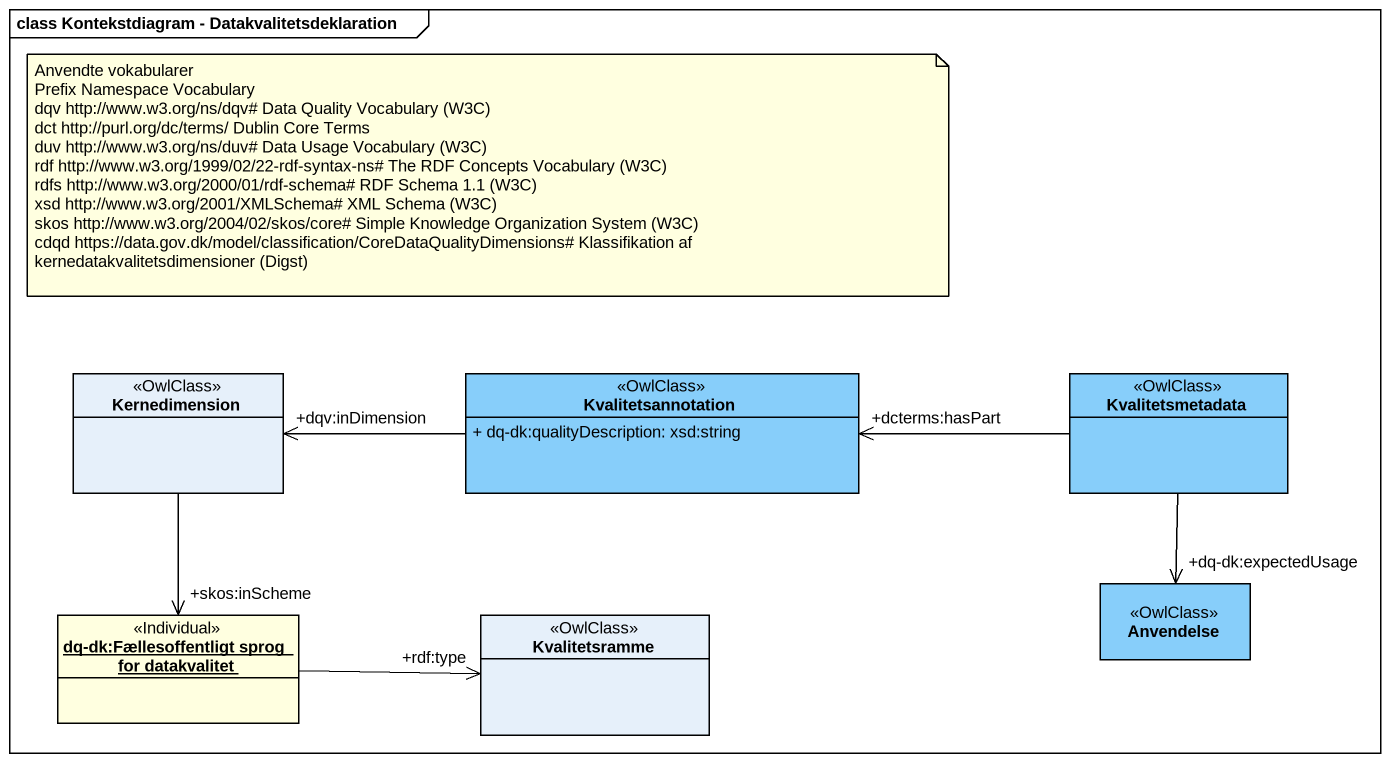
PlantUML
@startuml
mainframe class Kontekstdiagram - Datakvalitetsdeklaration
hide circle
hide empty members
skinparam classAttributeIconSize 0
class Kernedimension <<OwlClass>>
class Kvalitetsannotation <<OwlClass>> #87CEFA {
  + dq-dk:qualityDescription: xsd:string
}
class Kvalitetsmetadata <<OwlClass>> #87CEFA
class Anvendelse <<OwlClass>> #87CEFA
object "dq-dk:Fællesoffentligt sprog for datakvalitet" as dq_dk_Fællesoffentligt <<Individual>> #FFFFE0
class Kvalitetsramme <<OwlClass>>
Kernedimension --> "+skos:inScheme" dq_dk_Fællesoffentligt
Kvalitetsannotation -left-> "+dqv:inDimension" Kernedimension
Kvalitetsmetadata -left-> "+dcterms:hasPart" Kvalitetsannotation
Kvalitetsmetadata --> "+dq-dk:expectedUsage" Anvendelse
dq_dk_Fællesoffentligt -right-> "+rdf:type" Kvalitetsramme
note as N1
  Anvendte vokabularer
  Prefix Namespace Vocabulary
  dqv http://www.w3.org/ns/dqv# Data Quality Vocabulary (W3C)
  dct http://purl.org/dc/terms/ Dublin Core Terms
  duv http://www.w3.org/ns/duv# Data Usage Vocabulary (W3C)
  rdf http://www.w3.org/1999/02/22-rdf-syntax-ns# The RDF Concepts Vocabulary (W3C)
  rdfs http://www.w3.org/2000/01/rdf-schema# RDF Schema 1.1 (W3C)
  xsd http://www.w3.org/2001/XMLSchema# XML Schema (W3C)
  skos http://www.w3.org/2004/02/skos/core# Simple Knowledge Organization System (W3C)
  cdqd https://data.gov.dk/model/classification/CoreDataQualityDimensions# Klassifikation af kernedatakvalitetsdimensioner (Digst)
end note
@enduml
